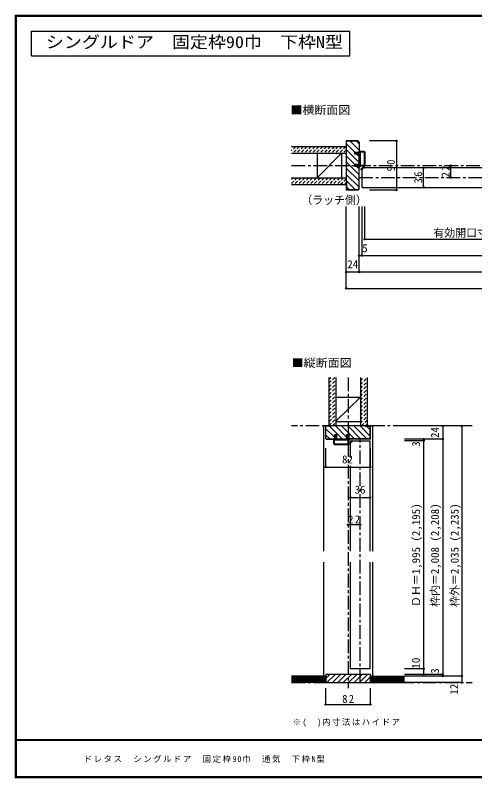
# Model space of a CAD drawing. Units: millimetres at full size, sheet at 1:5. Extents: x -973 to 977, y -718 to 696.
# Drawn here: x -973 to -132, y -701 to 696 of the extents above; entities that cross this region are included whole.
import ezdxf
from ezdxf.enums import TextEntityAlignment as Align

# ---------------------------------------------------------------- set-up
doc = ezdxf.new("R2010")
doc.units = ezdxf.units.MM
doc.header["$LTSCALE"] = 5
doc.header["$PDMODE"] = 32
doc.header["$PDSIZE"] = 2.5
doc.linetypes.add('CHAIN1', pattern=[8, 5, -1, 1, -1])
doc.linetypes.add('DASHED1', pattern=[1.8, 1.2, -0.6])
for name, color, linetype in [('0-0_補助線', 7, 'Continuous'), ('0-1_通り芯', 4, 'CHAIN1'), ('0-3_仕上げ', 2, 'Continuous'), ('0-4_枠', 3, 'Continuous'), ('0-6_扉', 6, 'Continuous'), ('0-A_文字', 3, 'Continuous'), ('0-B_寸法', 7, 'Continuous'), ('0-C_ハッチ', 4, 'DASHED1'), ('F-1_枠', 6, 'Continuous'), ('F-A_文字', 7, 'Continuous')]:
    doc.layers.add(name, color=color, linetype=linetype)
doc.styles.add('ＭＳ ゴシック', font='')
doc.styles.get('ＭＳ ゴシック').set_extended_font_data('MS Gothic')

# ---------------------------------------------------------------- blocks, each defined once
blk = doc.blocks.new('2')
at = {"layer": '0-0_補助線'}
for p, q in [((-9.846, -9.622), (-9.846, 15.078)), ((-8.846, 16.078), (0.354, 16.078)), ((-8.846, 15.878), (0.637, 15.878)), ((-8.446, 14.378), (-8.446, -8.922)), ((-8.146, 14.678), (-1.546, 14.678)), ((-1.246, 14.378), (-1.246, -8.922)), ((0.154, 11.653), (2.154, 11.653)), ((0.154, 11.653), (0.154, -8.497)), ((2.154, 10.953), (2.154, 11.653)), ((3.154, 11.653), (2.512, 10.83)), ((3.154, 11.653), (6.154, 11.653)), ((4.154, 13.753), (4.154, 13.053)), ((5.154, 13.053), (4.512, 13.876)), ((7.154, 13.053), (5.154, 13.053)), ((6.154, 10.953), (6.154, 11.653)), ((7.558, 12.258), (6.516, 10.835)), ((-1.48, -10.622), (-8.846, -10.622)), ((-1.546, -9.222), (-8.146, -9.222)), ((-1.189, -10.85), (-0.732, -12.694)), ((0.354, -12.922), (-0.441, -12.922)), ((0.154, -8.497), (2.154, -8.497)), ((4.154, -9.897), (0.154, -9.897)), ((0.154, -9.897), (0.154, -10.622)), ((0.154, -10.622), (0.645, -12.548)), ((2.154, -7.797), (2.154, -8.497)), ((3.154, -8.497), (2.512, -7.674)), ((3.154, -8.497), (6.154, -8.497)), ((4.154, -10.597), (4.154, -9.897)), ((5.154, -9.897), (4.512, -10.72)), ((7.154, -9.897), (5.154, -9.897)), ((6.154, -7.797), (6.154, -8.497)), ((7.558, -9.101), (6.516, -7.679))]:
    blk.add_line(p, q, dxfattribs=at)
for points in [[(-9.646, 15.078), (-9.646, -9.622), (-9.846, -9.622)], [(4.154, 13.053), (0.154, 13.053), (0.649, 15.723)]]:
    blk.add_lwpolyline(points, dxfattribs=at)
for centre, radius, start, end in [((-8.846, 15.078), 1, 90, 180), ((-8.846, 15.078), 0.8, 90, 180), ((-8.146, 14.378), 0.3, 90, 180), ((-1.546, 14.378), 0.3, 0, 90), ((0.354, 15.778), 0.3, 349.49875, 90), ((2.354, 10.953), 0.2, 180, 322.03043), ((4.354, 13.753), 0.2, 37.96957, 180), ((6.354, 10.953), 0.2, 180, 323.78053), ((7.154, 12.553), 0.5, 323.78053, 90), ((-8.846, -9.622), 1, 180, 270), ((-2.846, -10.72), 6, 179.06153, 259.29815), ((-8.146, -8.922), 0.3, 180, 270), ((-2.846, -10.72), 5.3, 178.93757, 259.29815), ((-1.546, -8.922), 0.3, 270, 0), ((-1.48, -10.922), 0.3, 13.9282, 90), ((-0.441, -12.622), 0.3, 193.9282, 270), ((0.354, -12.622), 0.3, 270, 14.29438), ((2.354, -7.797), 0.2, 37.96957, 180), ((4.354, -10.597), 0.2, 180, 322.03043), ((6.354, -7.797), 0.2, 36.21947, 180), ((7.154, -9.397), 0.5, 270, 36.21947), ((-3.896, -16.272), 0.35, 259.29815, 79.29815)]:
    blk.add_arc(centre, radius, start, end, dxfattribs=at)
blk.add_point((-3.896, -16.622), dxfattribs=at)

msp = doc.modelspace()

# ---------------------------------------------------------------- linework, layer by layer
at = {"layer": '0-1_通り芯'}
for p, q in [((-467, 420.538), (468, 420.538)), ((-343, 398.545), (344, 398.545)), ((-363.643, 32.5), (-363.643, -536.5)), ((-136.286, -56.5), (-467, -56.5)), ((-341.643, -526.5), (-341.643, -80.5)), ((-467, -526.5), (-136.286, -526.5))]:
    msp.add_line(p, q, dxfattribs=at)
at = {"layer": '0-3_仕上げ'}
for p, q in [((-467, 455.538), (-367, 455.538)), ((-467, 443.038), (-367, 443.038)), ((-467, 398.038), (-367, 398.038)), ((-467, 385.538), (-367, 385.538)), ((-398.643, 32.5), (-398.643, -56.5)), ((-386.143, 32.5), (-386.143, -56.5)), ((-341.143, 32.5), (-341.143, -56.5)), ((-328.643, 32.5), (-328.643, -56.5)), ((-404.643, -514.5), (-467, -514.5)), ((-404.643, -526.5), (-404.643, -514.5)), ((-322.643, -526.5), (-322.643, -514.5)), ((-322.643, -514.5), (-260.286, -514.5)), ((-404.643, -526.5), (-467, -526.5)), ((-322.643, -526.5), (-260.286, -526.5))]:
    msp.add_line(p, q, dxfattribs=at)
at = {"layer": '0-3_仕上げ', "color": 7}
for p, q in [((-375.572, 443.038), (-420, 398.038)), ((-386.143, -47.928), (-341.143, -3.5)), ((-404.643, -516), (-467, -516)), ((-322.643, -516), (-260.286, -516)), ((-404.643, -517.5), (-467, -517.5)), ((-404.643, -519), (-467, -519)), ((-404.643, -520.5), (-467, -520.5)), ((-404.643, -522), (-467, -522)), ((-404.643, -523.5), (-467, -523.5)), ((-404.643, -525), (-467, -525)), ((-322.643, -517.5), (-260.286, -517.5)), ((-322.643, -519), (-260.286, -519)), ((-322.643, -520.5), (-260.286, -520.5)), ((-322.643, -522), (-260.286, -522)), ((-322.643, -523.5), (-260.286, -523.5)), ((-322.643, -525), (-260.286, -525))]:
    msp.add_line(p, q, dxfattribs=at)
at = {"layer": '0-3_仕上げ', "color": 3}
for p, q in [((-420, 443.038), (-420, 398.038)), ((-375.572, 443.038), (-375.572, 398.038)), ((-386.143, -3.5), (-341.143, -3.5)), ((-386.143, -48.5), (-341.143, -48.5))]:
    msp.add_line(p, q, dxfattribs=at)
at = {"layer": '0-4_枠'}
for p, q in [((-346.036, 465.038), (-366.5, 465.038)), ((-366.5, 450.538), (-366.5, 465.038)), ((-346.036, 465.038), (-343.5, 462.503)), ((-345.828, 465.538), (-343, 462.71)), ((-343.5, 462.503), (-343.5, 445.038)), ((-343, 462.71), (-343, 445.038)), ((-366.5, 450.538), (-367, 450.538)), ((-351.5, 441.338), (-351.5, 445.038)), ((-351.5, 445.038), (-343, 445.038)), ((-343, 441.338), (-351.5, 441.338)), ((-343.5, 422.738), (-343.5, 441.338)), ((-343, 422.738), (-343, 441.338)), ((-351.5, 419.038), (-351.5, 422.738)), ((-343, 422.738), (-351.5, 422.738)), ((-343, 419.038), (-351.5, 419.038)), ((-343.5, 378.574), (-343.5, 419.038)), ((-343, 378.367), (-343, 419.038)), ((-366.5, 390.538), (-367, 390.538)), ((-366.5, 390.538), (-366.5, 376.038)), ((-343.5, 378.574), (-346.036, 376.038)), ((-346.036, 376.038), (-366.5, 376.038)), ((-322.643, -56.5), (-404.643, -56.5)), ((-404.143, -79.586), (-404.143, -57)), ((-394.643, -57), (-404.143, -57)), ((-394.643, -57), (-394.643, -56.5)), ((-332.643, -57), (-332.643, -56.5)), ((-332.643, -57), (-323.143, -57)), ((-323.143, -79.586), (-323.143, -57)), ((-403.729, -80), (-404.143, -79.586)), ((-403.936, -80.5), (-388.143, -80.5)), ((-403.729, -80), (-388.143, -80)), ((-388.143, -72), (-384.443, -72)), ((-388.143, -80.5), (-388.143, -72)), ((-384.443, -80.5), (-384.443, -72)), ((-384.443, -80), (-365.843, -80)), ((-384.443, -80.5), (-365.843, -80.5)), ((-365.843, -80.5), (-365.843, -72)), ((-323.557, -80), (-362.143, -80)), ((-323.35, -80.5), (-362.143, -80.5)), ((-323.557, -80), (-323.143, -79.586))]:
    msp.add_line(p, q, dxfattribs=at)
at = {"layer": '0-4_枠', "color": 4}
for p, q in [((-404.643, -56.5), (-408.643, -56.5)), ((-408.643, -56.5), (-408.643, -286)), ((-322.643, -56.5), (-318.643, -56.5)), ((-318.643, -56.5), (-318.643, -286)), ((-408.643, -306), (-408.643, -514.5)), ((-318.643, -306), (-318.643, -514.5))]:
    msp.add_line(p, q, dxfattribs=at)
at = {"layer": '0-4_枠'}
for points in [[(-345.828, 465.538), (-367, 465.538), (-367, 375.538)], [(-343, 378.367), (-345.828, 375.538), (-367, 375.538)], [(-403.936, -80.5), (-404.643, -79.793), (-404.643, -56.5)], [(-323.35, -80.5), (-322.643, -79.793), (-322.643, -56.5)], [(-365.843, -72), (-362.143, -72), (-362.143, -80.5)]]:
    msp.add_lwpolyline(points, dxfattribs=at)
msp.add_lwpolyline([(-404.643, -526.5), (-322.643, -526.5), (-322.643, -511.5), (-404.643, -511.5)], close=True, dxfattribs=at)
at = {"layer": '0-6_扉'}
for p, q in [((-8, 416.538), (-338, 416.538)), ((-338, 380.538), (-338, 416.538)), ((-338, 380.538), (-8, 380.538)), ((-359.643, -83.5), (-359.643, -114.19)), ((-359.643, -83.5), (-323.643, -83.5)), ((-323.643, -83.5), (-323.643, -286)), ((-359.643, -129.422), (-359.643, -286)), ((-359.643, -306), (-359.643, -501.5)), ((-323.643, -306), (-323.643, -501.5)), ((-323.643, -501.5), (-359.643, -501.5))]:
    msp.add_line(p, q, dxfattribs=at)
at = {"layer": '0-A_文字'}
for p, q in [((-943.333, 621.667), (-943.333, 666.667)), ((-943.333, 666.667), (-360.257, 666.667)), ((-360.257, 621.667), (-360.257, 666.667)), ((-943.333, 621.667), (-360.257, 621.667))]:
    msp.add_line(p, q, dxfattribs=at)
at = {"layer": '0-B_寸法', "color": 4}
for p, q in [((-275.175, 465.538), (-324.495, 465.538)), ((-275.175, 465.538), (-275.175, 375.538)), ((-175.175, 398.545), (-175.175, 420.538)), ((-225.175, 380.538), (-225.175, 416.538)), ((-275.175, 375.538), (-324.495, 375.538)), ((-367, 195.538), (-367, 345.538)), ((-343, 225.538), (-343, 345.538)), ((-338, 255.538), (-338, 345.538)), ((-333, 285.538), (-333, 345.538)), ((-333, 285.538), (284.005, 285.538)), ((-343, 255.538), (344, 255.538)), ((368, 225.538), (-367, 225.538)), ((-155.286, -56.5), (-260.286, -56.5)), ((-190.286, -56.5), (-190.286, -514.5)), ((-155.286, -56.5), (-155.286, -526.5)), ((-190.286, -80.5), (-260.286, -80.5)), ((-225.286, -83.5), (-260.286, -83.5)), ((-225.286, -80.5), (-225.286, -511.5)), ((-404.643, -131.922), (-404.643, -97.4)), ((-322.643, -131.922), (-322.643, -97.4)), ((-404.643, -131.922), (-322.643, -131.922)), ((-359.643, -187.382), (-323.643, -187.382)), ((-341.643, -237.382), (-363.643, -237.382)), ((-225.286, -501.5), (-260.286, -501.5)), ((-190.286, -511.5), (-260.286, -511.5)), ((-155.286, -514.5), (-260.286, -514.5)), ((-155.286, -526.5), (-260.286, -526.5)), ((-404.643, -566.5), (-404.643, -536.5)), ((-322.643, -566.5), (-322.643, -536.5)), ((-404.643, -566.5), (-322.643, -566.5))]:
    msp.add_line(p, q, dxfattribs=at)
msp.add_lwpolyline([(-367, 195.538), (368, 195.538), (368, 345.538)], dxfattribs=at)
at = {"layer": '0-B_寸法'}
for p in [(-275.175, 465.538), (-175.175, 420.538), (-225.175, 416.538), (-175.175, 398.545), (-225.175, 380.538), (-275.175, 375.538), (-333, 285.538), (-343, 255.538), (-338, 255.538), (-367, 225.538), (-343, 225.538), (-367, 195.538), (-190.286, -56.5), (-155.286, -56.5), (-225.286, -80.5), (-225.286, -83.5), (-190.286, -80.5), (-404.643, -131.922), (-322.643, -131.922), (-359.643, -187.382), (-323.643, -187.382), (-363.643, -237.382), (-341.643, -237.382), (-225.286, -501.5), (-225.286, -511.5), (-190.286, -511.5), (-190.286, -514.5), (-155.286, -514.5), (-155.286, -526.5), (-404.643, -566.5), (-322.643, -566.5)]:
    msp.add_point(p, dxfattribs=at)
at = {"layer": '0-C_ハッチ', "linetype": 'Continuous'}
for p, q in [((-359.716, 465.038), (-343.5, 448.822)), ((-348.402, 465.038), (-343.5, 460.136)), ((-367, 449.695), (-343.5, 426.195)), ((-366.5, 460.509), (-351.029, 445.038)), ((-367, 438.381), (-351.357, 422.738)), ((-347.329, 441.338), (-343.5, 437.509)), ((-367, 427.068), (-343.5, 403.568)), ((-347.657, 419.038), (-343.5, 414.881)), ((-367, 415.754), (-343.5, 392.254)), ((-367, 404.44), (-343.5, 380.94)), ((-367, 393.127), (-349.912, 376.038)), ((-366.5, 381.313), (-361.225, 376.038)), ((-404.143, -61.784), (-388.143, -77.784)), ((-397.613, -57), (-374.613, -80)), ((-386.8, -56.5), (-365.843, -77.457)), ((-375.485, -56.5), (-351.986, -80)), ((-364.172, -56.5), (-340.672, -80)), ((-352.858, -56.5), (-329.358, -80)), ((-341.545, -56.5), (-323.143, -74.902)), ((-329.731, -57), (-323.143, -63.588)), ((-404.143, -73.098), (-397.241, -80)), ((-404.643, -518.992), (-397.151, -511.5)), ((-402.251, -526.5), (-387.251, -511.5)), ((-392.352, -526.5), (-377.352, -511.5)), ((-382.452, -526.5), (-367.452, -511.5)), ((-372.553, -526.5), (-357.553, -511.5)), ((-362.653, -526.5), (-347.653, -511.5)), ((-352.754, -526.5), (-337.754, -511.5)), ((-342.854, -526.5), (-327.854, -511.5)), ((-332.955, -526.5), (-322.643, -516.188)), ((-323.055, -526.5), (-322.643, -526.088))]:
    msp.add_line(p, q, dxfattribs=at)
at = {"layer": '0-C_ハッチ'}
for p, q in [((-459.531, 455.538), (-467, 448.069)), ((-466.602, 455.538), (-467, 455.141)), ((-452.46, 455.538), (-464.96, 443.038)), ((-445.389, 455.538), (-457.889, 443.038)), ((-438.318, 455.538), (-450.818, 443.038)), ((-431.247, 455.538), (-443.747, 443.038)), ((-424.176, 455.538), (-436.676, 443.038)), ((-417.105, 455.538), (-429.605, 443.038)), ((-410.034, 455.538), (-422.534, 443.038)), ((-402.963, 455.538), (-415.463, 443.038)), ((-395.892, 455.538), (-408.392, 443.038)), ((-388.821, 455.538), (-401.321, 443.038)), ((-381.749, 455.538), (-394.249, 443.038)), ((-374.678, 455.538), (-387.178, 443.038)), ((-367.607, 455.538), (-380.107, 443.038)), ((-367, 449.074), (-372.799, 443.276)), ((-456.823, 398.038), (-467, 387.861)), ((-463.894, 398.038), (-467, 394.932)), ((-449.752, 398.038), (-462.252, 385.538)), ((-442.681, 398.038), (-455.181, 385.538)), ((-435.61, 398.038), (-448.11, 385.538)), ((-428.539, 398.038), (-441.039, 385.538)), ((-421.468, 398.038), (-433.968, 385.538)), ((-414.397, 398.038), (-426.897, 385.538)), ((-407.326, 398.038), (-419.826, 385.538)), ((-400.255, 398.038), (-412.755, 385.538)), ((-393.183, 398.038), (-405.683, 385.538)), ((-386.112, 398.038), (-398.612, 385.538)), ((-379.041, 398.038), (-391.541, 385.538)), ((-371.97, 398.038), (-384.47, 385.538)), ((-367, 395.937), (-377.399, 385.538)), ((-367, 388.866), (-370.328, 385.538)), ((-398.643, 28.96), (-395.103, 32.5)), ((-398.643, 21.889), (-388.032, 32.5)), ((-341.143, 26.252), (-334.895, 32.5)), ((-341.143, 19.181), (-328.643, 31.681)), ((-398.643, 14.818), (-386.143, 27.318)), ((-398.643, 7.747), (-386.143, 20.247)), ((-341.143, 12.11), (-328.643, 24.61)), ((-341.143, 5.039), (-328.643, 17.539)), ((-398.643, 0.676), (-386.143, 13.176)), ((-398.643, -6.395), (-386.143, 6.105)), ((-341.143, -2.032), (-328.643, 10.468)), ((-341.143, -9.103), (-328.643, 3.397)), ((-398.643, -13.466), (-386.143, -0.966)), ((-398.643, -20.537), (-386.143, -8.037)), ((-341.143, -16.174), (-328.643, -3.674)), ((-341.143, -23.246), (-328.643, -10.746)), ((-398.643, -27.608), (-386.143, -15.108)), ((-398.643, -34.679), (-386.143, -22.179)), ((-341.143, -30.317), (-328.643, -17.817)), ((-341.143, -37.388), (-328.643, -24.888)), ((-398.643, -41.751), (-386.143, -29.251)), ((-398.321, -48.5), (-386.143, -36.322)), ((-341.143, -44.459), (-328.643, -31.959)), ((-341.143, -51.53), (-328.643, -39.03)), ((-398.643, -55.893), (-386.143, -43.393)), ((-392.179, -56.5), (-386.143, -50.464)), ((-339.042, -56.5), (-328.643, -46.101)), ((-331.971, -56.5), (-328.643, -53.172))]:
    msp.add_line(p, q, dxfattribs=at)
at = {"layer": 'F-1_枠'}
for p, q in [((-973.347, 695.833), (-973.347, -700.833)), ((-973.347, 695.833), (976.653, 695.833)), ((-973.347, 695), (976.653, 695)), ((-973.347, 694.167), (976.653, 694.167)), ((-972.514, 695.833), (-972.514, -700.833)), ((-971.68, 695.833), (-971.68, -700.833)), ((976.653, -631.667), (-973.347, -631.667)), ((976.653, -632.5), (-973.347, -632.5)), ((976.653, -699.167), (-973.347, -699.167)), ((976.653, -700), (-973.347, -700)), ((976.653, -700.833), (-973.347, -700.833))]:
    msp.add_line(p, q, dxfattribs=at)

# ---------------------------------------------------------------- block references
at = {"layer": '0-0_補助線', "xscale": -1}
msp.add_blockref('2', (-342.846, 430.46), dxfattribs=at)
at = {"layer": '0-0_補助線', "rotation": 90}
msp.add_blockref('2', (-373.565, -80.654), dxfattribs=at)

# ---------------------------------------------------------------- texts
at = {"layer": '0-A_文字', "style": 'ＭＳ ゴシック', "width": 1.1}
msp.add_text('シングルドア\u3000固定枠90巾\u3000下枠N型', height=21.99, dxfattribs=at).set_placement((-917.264, 629.167), align=Align.BOTTOM_LEFT)
at = {"layer": '0-A_文字', "color": 7, "style": 'ＭＳ ゴシック', "width": 1.1}
for s, p in [('■横断面図', (-469.31, 510.538)), ('■縦断面図', (-467, 47.256))]:
    msp.add_text(s, height=14.66, dxfattribs=at).set_placement(p, align=Align.BOTTOM_LEFT)
at = {"layer": '0-A_文字', "color": 7, "style": 'ＭＳ ゴシック'}
msp.add_text('（ラッチ側）', height=14.66, dxfattribs=at).set_placement((-449.25, 345.538), align=Align.BOTTOM_LEFT)
at = {"layer": '0-A_文字', "color": 7, "insert": (-465.238, -607.238), "char_height": 11, "attachment_point": 7, "style": 'ＭＳ ゴシック'}
msp.add_mtext('\\T1.18;※(\u3000)内寸法はハイドア', dxfattribs=at)
at = {"layer": '0-B_寸法', "style": 'ＭＳ ゴシック'}
for s, p in [('有効開口寸法＝730（660）<640>［617］', (-207.347, 285.538)), ('5', (-337.622, 257.416)), ('24', (-365, 228.038)), ('82', (-374.643, -129.422)), ('36', (-351.643, -184.882))]:
    msp.add_text(s, height=14.66, dxfattribs=at).set_placement(p, align=Align.BOTTOM_LEFT)
for s, p in [('24', (-192.786, -78.5)), ('3', (-227.449, -94.385)), ('ＤＨ＝1,995 (2,195)', (-227.323, -388)), ('枠内＝2,008 (2,208)', (-192.643, -388)), ('枠外＝2,035 (2,235)', (-156.629, -388)), ('10', (-227.786, -500.875)), ('3', (-192.786, -510.25)), ('12', (-157.786, -548.512))]:
    msp.add_text(s, height=14.66, rotation=90, dxfattribs=at).set_placement(p, align=Align.BOTTOM_LEFT)
at = {"layer": '0-B_寸法', "char_height": 14.66, "attachment_point": 7, "rotation": 90, "style": 'ＭＳ ゴシック'}
for s, insert in [('\\T1.27;\\W0.95;90', (-277.675, 409.913)), ('\\T1.27;\\W0.95;22', (-177.675, 398.917)), ('\\T1.27;\\W0.95;36', (-227.675, 387.913))]:
    msp.add_mtext(s, dxfattribs=dict(at, insert=insert))
at = {"layer": '0-B_寸法', "char_height": 14.66, "attachment_point": 7, "style": 'ＭＳ ゴシック'}
for s, insert in [('\\T1.27;\\W0.95;22', (-363.268, -234.882)), ('\\T1.27;\\W0.95;82', (-374.268, -564))]:
    msp.add_mtext(s, dxfattribs=dict(at, insert=insert))
at = {"layer": 'F-A_文字', "insert": (-847.938, -673.333), "char_height": 11, "attachment_point": 7, "style": 'ＭＳ ゴシック'}
msp.add_mtext('\\T1.18;ドレタス\u3000シングルドア\u3000固定枠90巾\u3000通気\u3000下枠N型', dxfattribs=at)

doc.saveas('drawing.dxf')
